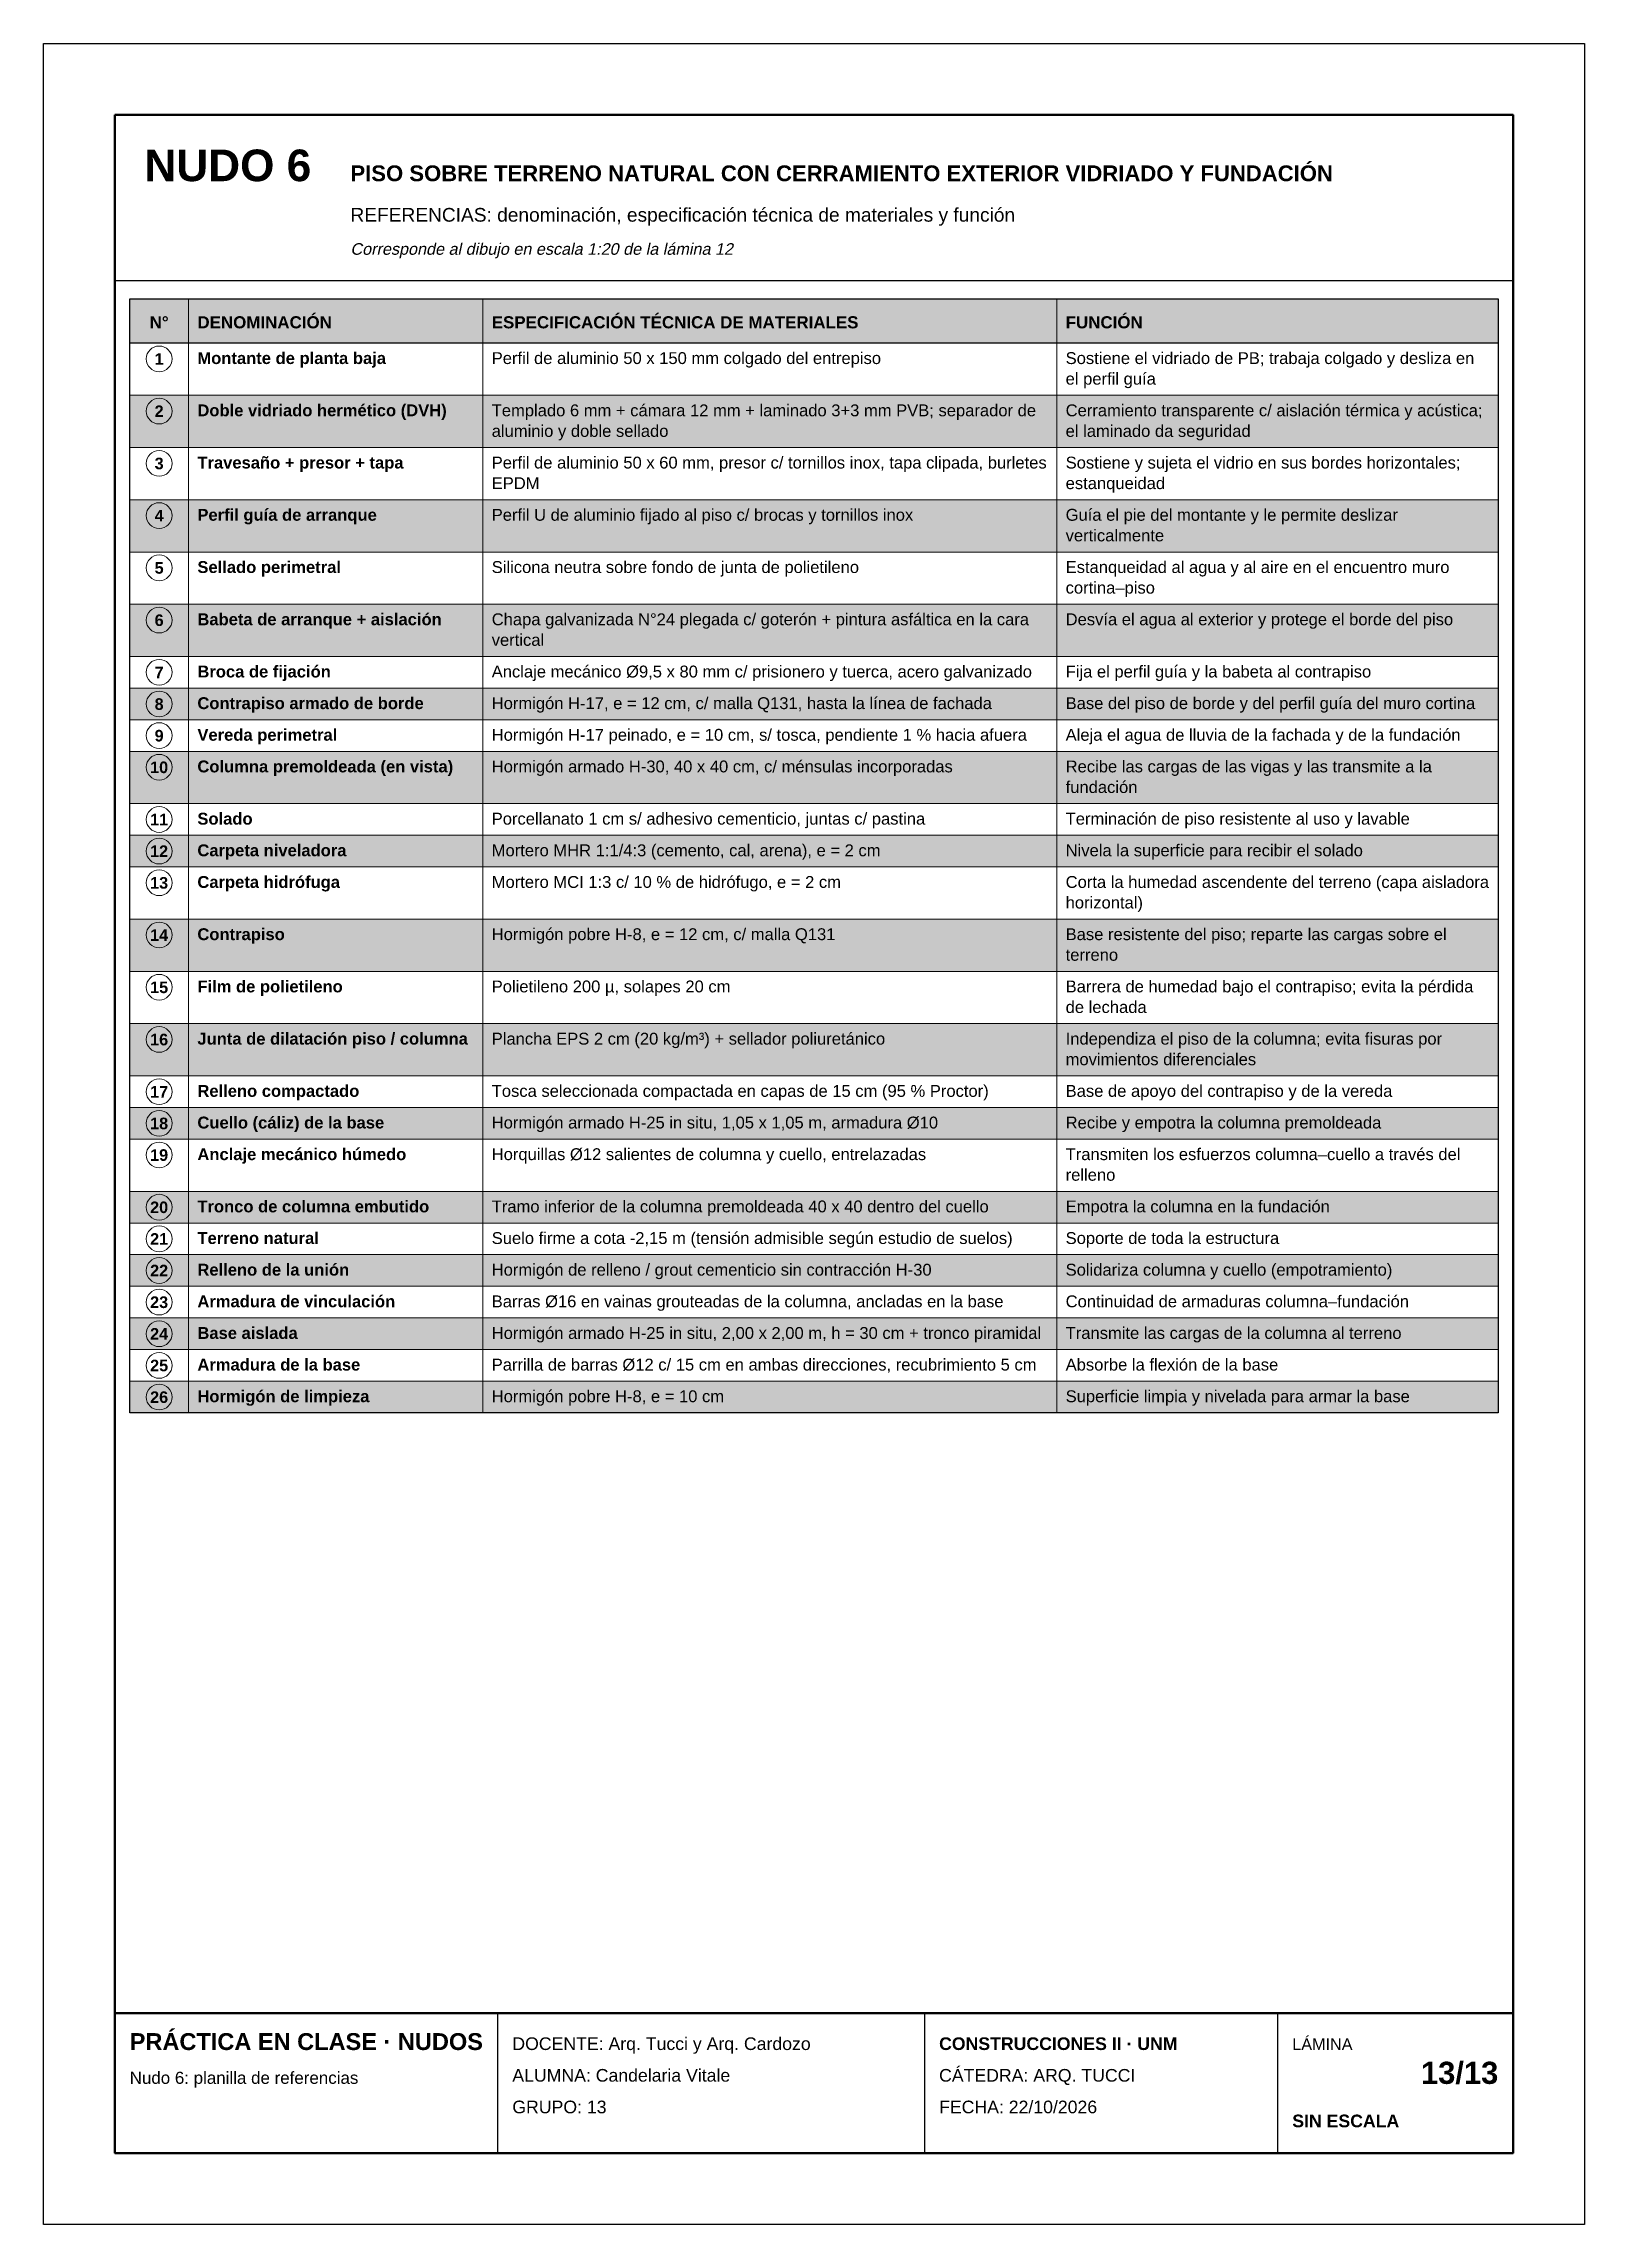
# Model space of a CAD drawing. Header units: millimetres. Extents: x 6 to 4194, y 6 to 5934.
import ezdxf
from ezdxf.enums import TextEntityAlignment as Align

# ---------------------------------------------------------------- set-up
doc = ezdxf.new("R2010")
doc.units = ezdxf.units.MM
doc.header["$LTSCALE"] = 20
for name, color, linetype in [('X-MARCO', 7, 'Continuous'), ('X-ROTULO', 7, 'Continuous'), ('X-TABLA', 7, 'Continuous'), ('X-TEXTOS', 7, 'Continuous')]:
    doc.layers.add(name, color=color, linetype=linetype)
doc.styles.add('ARIAL', font='arial.ttf')
doc.styles.add('ARIAL-B', font='arialbd.ttf')

msp = doc.modelspace()

# ---------------------------------------------------------------- hatches: boundary and pattern name
at = {"layer": 'X-TABLA', "true_color": 0xd9d9d9}
h = msp.add_hatch(color=254, dxfattribs=at)
h.dxf.hatch_style = 1
h.paths.add_polyline_path([(240, 5240), (3960, 5240), (3960, 5120), (240, 5120)])
at = {"layer": 'X-TABLA', "true_color": 0xf2f2f2}
h = msp.add_hatch(color=7, dxfattribs=at)
h.dxf.hatch_style = 1
h.paths.add_polyline_path([(240, 4978), (3960, 4978), (3960, 4836), (240, 4836)])
h = msp.add_hatch(color=7, dxfattribs=at)
h.dxf.hatch_style = 1
h.paths.add_polyline_path([(240, 4694), (3960, 4694), (3960, 4552), (240, 4552)])
h = msp.add_hatch(color=7, dxfattribs=at)
h.dxf.hatch_style = 1
h.paths.add_polyline_path([(240, 4410), (3960, 4410), (3960, 4268), (240, 4268)])
h = msp.add_hatch(color=7, dxfattribs=at)
h.dxf.hatch_style = 1
h.paths.add_polyline_path([(240, 4182), (3960, 4182), (3960, 4096), (240, 4096)])
h = msp.add_hatch(color=7, dxfattribs=at)
h.dxf.hatch_style = 1
h.paths.add_polyline_path([(240, 4010), (3960, 4010), (3960, 3868), (240, 3868)])
h = msp.add_hatch(color=7, dxfattribs=at)
h.dxf.hatch_style = 1
h.paths.add_polyline_path([(240, 3782), (3960, 3782), (3960, 3696), (240, 3696)])
h = msp.add_hatch(color=7, dxfattribs=at)
h.dxf.hatch_style = 1
h.paths.add_polyline_path([(240, 3554), (3960, 3554), (3960, 3412), (240, 3412)])
h = msp.add_hatch(color=7, dxfattribs=at)
h.dxf.hatch_style = 1
h.paths.add_polyline_path([(240, 3270), (3960, 3270), (3960, 3128), (240, 3128)])
h = msp.add_hatch(color=7, dxfattribs=at)
h.dxf.hatch_style = 1
h.paths.add_polyline_path([(240, 3042), (3960, 3042), (3960, 2956), (240, 2956)])
h = msp.add_hatch(color=7, dxfattribs=at)
h.dxf.hatch_style = 1
h.paths.add_polyline_path([(240, 2814), (3960, 2814), (3960, 2728), (240, 2728)])
h = msp.add_hatch(color=7, dxfattribs=at)
h.dxf.hatch_style = 1
h.paths.add_polyline_path([(240, 2642), (3960, 2642), (3960, 2556), (240, 2556)])
h = msp.add_hatch(color=7, dxfattribs=at)
h.dxf.hatch_style = 1
h.paths.add_polyline_path([(240, 2470), (3960, 2470), (3960, 2384), (240, 2384)])
h = msp.add_hatch(color=7, dxfattribs=at)
h.dxf.hatch_style = 1
h.paths.add_polyline_path([(240, 2298), (3960, 2298), (3960, 2212), (240, 2212)])

# ---------------------------------------------------------------- linework, layer by layer
at = {"layer": 'X-MARCO', "lineweight": 30}
msp.add_lwpolyline([(6, 5934), (4194, 5934), (4194, 6), (6, 6)], close=True, dxfattribs=at)
at = {"layer": 'X-MARCO', "lineweight": 50}
msp.add_lwpolyline([(200, 5740), (4000, 5740), (4000, 200), (200, 200)], close=True, dxfattribs=at)
at = {"layer": 'X-ROTULO', "lineweight": 50}
msp.add_lwpolyline([(200, 580), (4000, 580), (4000, 200), (200, 200)], close=True, dxfattribs=at)
at = {"layer": 'X-ROTULO', "lineweight": 25}
for points in [[(1240, 580), (1240, 200)], [(2400, 580), (2400, 200)], [(3360, 580), (3360, 200)]]:
    msp.add_lwpolyline(points, dxfattribs=at)
at = {"layer": 'X-TABLA', "lineweight": 25}
msp.add_lwpolyline([(240, 5240), (3960, 5240), (3960, 5120), (240, 5120)], close=True, dxfattribs=at)
at = {"layer": 'X-TABLA', "lineweight": 30}
msp.add_lwpolyline([(240, 5240), (3960, 5240), (3960, 2212), (240, 2212)], close=True, dxfattribs=at)
at = {"layer": 'X-TABLA', "lineweight": 13}
for points in [[(400, 5240), (400, 2212)], [(1200, 5240), (1200, 2212)], [(2760, 5240), (2760, 2212)], [(240, 4978), (3960, 4978)], [(240, 4836), (3960, 4836)], [(240, 4694), (3960, 4694)], [(240, 4552), (3960, 4552)], [(240, 4410), (3960, 4410)], [(240, 4268), (3960, 4268)], [(240, 4182), (3960, 4182)], [(240, 4096), (3960, 4096)], [(240, 4010), (3960, 4010)], [(240, 3868), (3960, 3868)], [(240, 3782), (3960, 3782)], [(240, 3696), (3960, 3696)], [(240, 3554), (3960, 3554)], [(240, 3412), (3960, 3412)], [(240, 3270), (3960, 3270)], [(240, 3128), (3960, 3128)], [(240, 3042), (3960, 3042)], [(240, 2956), (3960, 2956)], [(240, 2814), (3960, 2814)], [(240, 2728), (3960, 2728)], [(240, 2642), (3960, 2642)], [(240, 2556), (3960, 2556)], [(240, 2470), (3960, 2470)], [(240, 2384), (3960, 2384)], [(240, 2298), (3960, 2298)], [(240, 2212), (3960, 2212)]]:
    msp.add_lwpolyline(points, dxfattribs=at)
at = {"layer": 'X-TABLA', "lineweight": 18}
for centre in [(320, 5077), (320, 4935), (320, 4793), (320, 4651), (320, 4509), (320, 4367), (320, 4225), (320, 4139), (320, 4053), (320, 3967), (320, 3825), (320, 3739), (320, 3653), (320, 3511), (320, 3369), (320, 3227), (320, 3085), (320, 2999), (320, 2913), (320, 2771), (320, 2685), (320, 2599), (320, 2513), (320, 2427), (320, 2341), (320, 2255)]:
    msp.add_circle(centre, 35, dxfattribs=at)
at = {"layer": 'X-TEXTOS', "lineweight": 25}
msp.add_lwpolyline([(200, 5290), (4000, 5290)], dxfattribs=at)

# ---------------------------------------------------------------- texts
at = {"layer": 'X-ROTULO'}
for s, height, style, p in [('PRÁCTICA EN CLASE · NUDOS', 45.824, 'ARIAL-B', (240, 480)), ('DOCENTE: Arq. Tucci y Arq. Cardozo', 34.368, 'ARIAL', (1280, 480)), ('CONSTRUCCIONES II · UNM', 34.368, 'ARIAL-B', (2440, 480)), ('LÁMINA', 31.5, 'ARIAL', (3400, 480)), ('Nudo 6: planilla de referencias', 32.936, 'ARIAL', (240, 388)), ('ALUMNA: Candelaria Vitale', 34.368, 'ARIAL', (1280, 394)), ('CÁTEDRA: ARQ. TUCCI', 34.368, 'ARIAL', (2440, 394)), ('GRUPO: 13', 34.37, 'ARIAL', (1280, 308)), ('FECHA: 22/10/2026', 34.368, 'ARIAL', (2440, 308)), ('SIN ESCALA', 34.37, 'ARIAL-B', (3400, 270))]:
    msp.add_text(s, height=height, dxfattribs=dict(at, style=style)).set_placement(p)
at = {"layer": 'X-ROTULO', "style": 'ARIAL-B'}
msp.add_text('13/13', height=60.14, dxfattribs=at).set_placement((3960, 388), align=Align.RIGHT)
at = {"layer": 'X-TABLA', "style": 'ARIAL-B'}
for s, height, p in [('N°', 32.94, (320, 5160)), ('1', 31.5, (320, 5061)), ('2', 31.5, (320, 4919)), ('3', 31.5, (320, 4777)), ('4', 31.5, (320, 4635)), ('5', 31.5, (320, 4493)), ('6', 31.5, (320, 4351)), ('7', 31.5, (320, 4209)), ('8', 31.5, (320, 4123)), ('9', 31.5, (320, 4037)), ('10', 31.5, (320, 3951)), ('11', 31.5, (320, 3809)), ('12', 31.5, (320, 3723)), ('13', 31.5, (320, 3637)), ('14', 31.5, (320, 3495)), ('15', 31.5, (320, 3353)), ('16', 31.5, (320, 3211)), ('17', 31.5, (320, 3069)), ('18', 31.5, (320, 2983)), ('19', 31.5, (320, 2897)), ('20', 31.5, (320, 2755)), ('21', 31.5, (320, 2669)), ('22', 31.5, (320, 2583)), ('23', 31.5, (320, 2497)), ('24', 31.5, (320, 2411)), ('25', 31.5, (320, 2325)), ('26', 31.5, (320, 2239))]:
    msp.add_text(s, height=height, dxfattribs=at).set_placement(p, align=Align.CENTER)
at = {"layer": 'X-TABLA'}
for s, height, style, p in [('DENOMINACIÓN', 32.936, 'ARIAL-B', (424, 5160)), ('ESPECIFICACIÓN TÉCNICA DE MATERIALES', 32.936, 'ARIAL-B', (1224, 5160)), ('FUNCIÓN', 32.94, 'ARIAL-B', (2784, 5160)), ('Montante de planta baja', 32.22, 'ARIAL-B', (424, 5063)), ('Perfil de aluminio 50 x 150 mm colgado del entrepiso', 32.22, 'ARIAL', (1224, 5063)), ('el perfil guía', 32.22, 'ARIAL', (2784, 5007)), ('Sostiene el vidriado de PB; trabaja colgado y desliza en', 32.22, 'ARIAL', (2784, 5063)), ('Doble vidriado hermético (DVH)', 32.22, 'ARIAL-B', (424, 4921)), ('Templado 6 mm + cámara 12 mm + laminado 3+3 mm PVB; separador de', 32.22, 'ARIAL', (1224, 4921)), ('Cerramiento transparente c/ aislación térmica y acústica;', 32.22, 'ARIAL', (2784, 4921)), ('aluminio y doble sellado', 32.22, 'ARIAL', (1224, 4865)), ('el laminado da seguridad', 32.22, 'ARIAL', (2784, 4865)), ('Travesaño + presor + tapa', 32.22, 'ARIAL-B', (424, 4779)), ('Perfil de aluminio 50 x 60 mm, presor c/ tornillos inox, tapa clipada, burletes', 32.22, 'ARIAL', (1224, 4779)), ('Sostiene y sujeta el vidrio en sus bordes horizontales;', 32.22, 'ARIAL', (2784, 4779)), ('EPDM', 32.22, 'ARIAL', (1224, 4723)), ('estanqueidad', 32.22, 'ARIAL', (2784, 4723)), ('Perfil guía de arranque', 32.22, 'ARIAL-B', (424, 4637)), ('Perfil U de aluminio fijado al piso c/ brocas y tornillos inox', 32.22, 'ARIAL', (1224, 4637)), ('Guía el pie del montante y le permite deslizar', 32.22, 'ARIAL', (2784, 4637)), ('verticalmente', 32.22, 'ARIAL', (2784, 4581)), ('Sellado perimetral', 32.22, 'ARIAL-B', (424, 4495)), ('Silicona neutra sobre fondo de junta de polietileno', 32.22, 'ARIAL', (1224, 4495)), ('Estanqueidad al agua y al aire en el encuentro muro', 32.22, 'ARIAL', (2784, 4495)), ('cortina–piso', 32.22, 'ARIAL', (2784, 4439)), ('Babeta de arranque + aislación', 32.22, 'ARIAL-B', (424, 4353)), ('Chapa galvanizada N°24 plegada c/ goterón + pintura asfáltica en la cara', 32.22, 'ARIAL', (1224, 4353)), ('Desvía el agua al exterior y protege el borde del piso', 32.22, 'ARIAL', (2784, 4353)), ('vertical', 32.22, 'ARIAL', (1224, 4297)), ('Broca de fijación', 32.22, 'ARIAL-B', (424, 4211)), ('Anclaje mecánico Ø9,5 x 80 mm c/ prisionero y tuerca, acero galvanizado', 32.22, 'ARIAL', (1224, 4211)), ('Fija el perfil guía y la babeta al contrapiso', 32.22, 'ARIAL', (2784, 4211)), ('Contrapiso armado de borde', 32.22, 'ARIAL-B', (424, 4125)), ('Hormigón H-17, e = 12 cm, c/ malla Q131, hasta la línea de fachada', 32.22, 'ARIAL', (1224, 4125)), ('Base del piso de borde y del perfil guía del muro cortina', 32.22, 'ARIAL', (2784, 4125)), ('Vereda perimetral', 32.22, 'ARIAL-B', (424, 4039)), ('Hormigón H-17 peinado, e = 10 cm, s/ tosca, pendiente 1 % hacia afuera', 32.22, 'ARIAL', (1224, 4039)), ('Aleja el agua de lluvia de la fachada y de la fundación', 32.22, 'ARIAL', (2784, 4039)), ('Columna premoldeada (en vista)', 32.22, 'ARIAL-B', (424, 3953)), ('Hormigón armado H-30, 40 x 40 cm, c/ ménsulas incorporadas', 32.22, 'ARIAL', (1224, 3953)), ('Recibe las cargas de las vigas y las transmite a la', 32.22, 'ARIAL', (2784, 3953)), ('fundación', 32.22, 'ARIAL', (2784, 3897)), ('Solado', 32.22, 'ARIAL-B', (424, 3811)), ('Porcellanato 1 cm s/ adhesivo cementicio, juntas c/ pastina', 32.22, 'ARIAL', (1224, 3811)), ('Terminación de piso resistente al uso y lavable', 32.22, 'ARIAL', (2784, 3811)), ('Carpeta niveladora', 32.22, 'ARIAL-B', (424, 3725)), ('Mortero MHR 1:1/4:3 (cemento, cal, arena), e = 2 cm', 32.22, 'ARIAL', (1224, 3725)), ('Nivela la superficie para recibir el solado', 32.22, 'ARIAL', (2784, 3725)), ('Carpeta hidrófuga', 32.22, 'ARIAL-B', (424, 3639)), ('Mortero MCI 1:3 c/ 10 % de hidrófugo, e = 2 cm', 32.22, 'ARIAL', (1224, 3639)), ('Corta la humedad ascendente del terreno (capa aisladora', 32.22, 'ARIAL', (2784, 3639)), ('horizontal)', 32.22, 'ARIAL', (2784, 3583)), ('Contrapiso', 32.22, 'ARIAL-B', (424, 3497)), ('Hormigón pobre H-8, e = 12 cm, c/ malla Q131', 32.22, 'ARIAL', (1224, 3497)), ('Base resistente del piso; reparte las cargas sobre el', 32.22, 'ARIAL', (2784, 3497)), ('terreno', 32.22, 'ARIAL', (2784, 3441)), ('Film de polietileno', 32.22, 'ARIAL-B', (424, 3355)), ('Polietileno 200 µ, solapes 20 cm', 32.22, 'ARIAL', (1224, 3355)), ('Barrera de humedad bajo el contrapiso; evita la pérdida', 32.22, 'ARIAL', (2784, 3355)), ('de lechada', 32.22, 'ARIAL', (2784, 3299)), ('Junta de dilatación piso / columna', 32.22, 'ARIAL-B', (424, 3213)), ('Plancha EPS 2 cm (20 kg/m³) + sellador poliuretánico', 32.22, 'ARIAL', (1224, 3213)), ('Independiza el piso de la columna; evita fisuras por', 32.22, 'ARIAL', (2784, 3213)), ('movimientos diferenciales', 32.22, 'ARIAL', (2784, 3157)), ('Relleno compactado', 32.22, 'ARIAL-B', (424, 3071)), ('Tosca seleccionada compactada en capas de 15 cm (95 % Proctor)', 32.22, 'ARIAL', (1224, 3071)), ('Base de apoyo del contrapiso y de la vereda', 32.22, 'ARIAL', (2784, 3071)), ('Cuello (cáliz) de la base', 32.22, 'ARIAL-B', (424, 2985)), ('Hormigón armado H-25 in situ, 1,05 x 1,05 m, armadura Ø10', 32.22, 'ARIAL', (1224, 2985)), ('Recibe y empotra la columna premoldeada', 32.22, 'ARIAL', (2784, 2985)), ('Anclaje mecánico húmedo', 32.22, 'ARIAL-B', (424, 2899)), ('Horquillas Ø12 salientes de columna y cuello, entrelazadas', 32.22, 'ARIAL', (1224, 2899)), ('Transmiten los esfuerzos columna–cuello a través del', 32.22, 'ARIAL', (2784, 2899)), ('relleno', 32.22, 'ARIAL', (2784, 2843)), ('Tronco de columna embutido', 32.22, 'ARIAL-B', (424, 2757)), ('Tramo inferior de la columna premoldeada 40 x 40 dentro del cuello', 32.22, 'ARIAL', (1224, 2757)), ('Empotra la columna en la fundación', 32.22, 'ARIAL', (2784, 2757)), ('Terreno natural', 32.22, 'ARIAL-B', (424, 2671)), ('Suelo firme a cota -2,15 m (tensión admisible según estudio de suelos)', 32.22, 'ARIAL', (1224, 2671)), ('Soporte de toda la estructura', 32.22, 'ARIAL', (2784, 2671)), ('Relleno de la unión', 32.22, 'ARIAL-B', (424, 2585)), ('Hormigón de relleno / grout cementicio sin contracción H-30', 32.22, 'ARIAL', (1224, 2585)), ('Solidariza columna y cuello (empotramiento)', 32.22, 'ARIAL', (2784, 2585)), ('Armadura de vinculación', 32.22, 'ARIAL-B', (424, 2499)), ('Barras Ø16 en vainas grouteadas de la columna, ancladas en la base', 32.22, 'ARIAL', (1224, 2499)), ('Continuidad de armaduras columna–fundación', 32.22, 'ARIAL', (2784, 2499)), ('Base aislada', 32.22, 'ARIAL-B', (424, 2413)), ('Hormigón armado H-25 in situ, 2,00 x 2,00 m, h = 30 cm + tronco piramidal', 32.22, 'ARIAL', (1224, 2413)), ('Transmite las cargas de la columna al terreno', 32.22, 'ARIAL', (2784, 2413)), ('Armadura de la base', 32.22, 'ARIAL-B', (424, 2327)), ('Parrilla de barras Ø12 c/ 15 cm en ambas direcciones, recubrimiento 5 cm', 32.22, 'ARIAL', (1224, 2327)), ('Absorbe la flexión de la base', 32.22, 'ARIAL', (2784, 2327)), ('Hormigón de limpieza', 32.22, 'ARIAL-B', (424, 2241)), ('Hormigón pobre H-8, e = 10 cm', 32.22, 'ARIAL', (1224, 2241)), ('Superficie limpia y nivelada para armar la base', 32.22, 'ARIAL', (2784, 2241))]:
    msp.add_text(s, height=height, dxfattribs=dict(at, style=style)).set_placement(p)
at = {"layer": 'X-TEXTOS'}
for s, height, style, p in [('NUDO 6', 85.92, 'ARIAL-B', (280, 5560)), ('PISO SOBRE TERRENO NATURAL CON CERRAMIENTO EXTERIOR VIDRIADO Y FUNDACIÓN', 42.96, 'ARIAL-B', (840, 5560)), ('REFERENCIAS: denominación, especificación técnica de materiales y función', 37.232, 'ARIAL', (840, 5450))]:
    msp.add_text(s, height=height, dxfattribs=dict(at, style=style)).set_placement(p)
at = {"layer": 'X-TEXTOS', "style": 'ARIAL', "oblique": 12}
msp.add_text('Corresponde al dibujo en escala 1:20 de la lámina 12', height=31.504, dxfattribs=at).set_placement((840, 5360))

doc.saveas('drawing.dxf')
